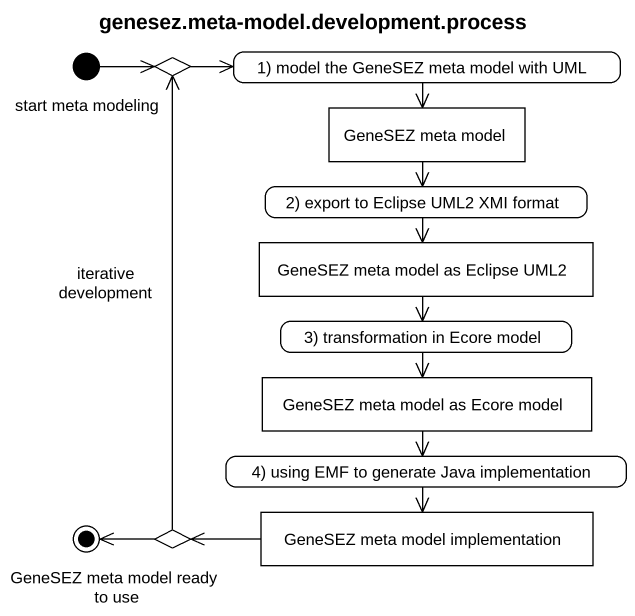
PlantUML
@startuml
title genesez.meta-model.development.process
hide empty description
state "start meta modeling" as start_meta_modeling <<start>>
state choice1 <<choice>>
state "1) model the GeneSEZ meta model with UML" as s1_model_the_GeneSEZ_meta
state "GeneSEZ meta model" as GeneSEZ_meta_model <<object>>
state "2) export to Eclipse UML2 XMI format" as s2_export_to_Eclipse_UML2
state "GeneSEZ meta model as Eclipse UML2" as GeneSEZ_meta_model_as <<object>>
state "3) transformation in Ecore model" as s3_transformation_in_Ecore
state "GeneSEZ meta model as Ecore model" as GeneSEZ_meta_model_as_Ecore <<object>>
state "4) using EMF to generate Java implementation" as s4_using_EMF_to_generate
state "GeneSEZ meta model ready to use" as GeneSEZ_meta_model_ready_to <<end>>
state choice2 <<choice>>
state "GeneSEZ meta model implementation" as GeneSEZ_meta_model_2 <<object>>
start_meta_modeling -right-> choice1
choice1 -right-> s1_model_the_GeneSEZ_meta
s1_model_the_GeneSEZ_meta --> GeneSEZ_meta_model
GeneSEZ_meta_model --> s2_export_to_Eclipse_UML2
s2_export_to_Eclipse_UML2 --> GeneSEZ_meta_model_as
GeneSEZ_meta_model_as --> s3_transformation_in_Ecore
s3_transformation_in_Ecore --> GeneSEZ_meta_model_as_Ecore
GeneSEZ_meta_model_as_Ecore --> s4_using_EMF_to_generate
s4_using_EMF_to_generate --> GeneSEZ_meta_model_2
choice2 -up-> choice1 : iterative development
choice2 -left-> GeneSEZ_meta_model_ready_to
GeneSEZ_meta_model_2 -left-> choice2
@enduml
